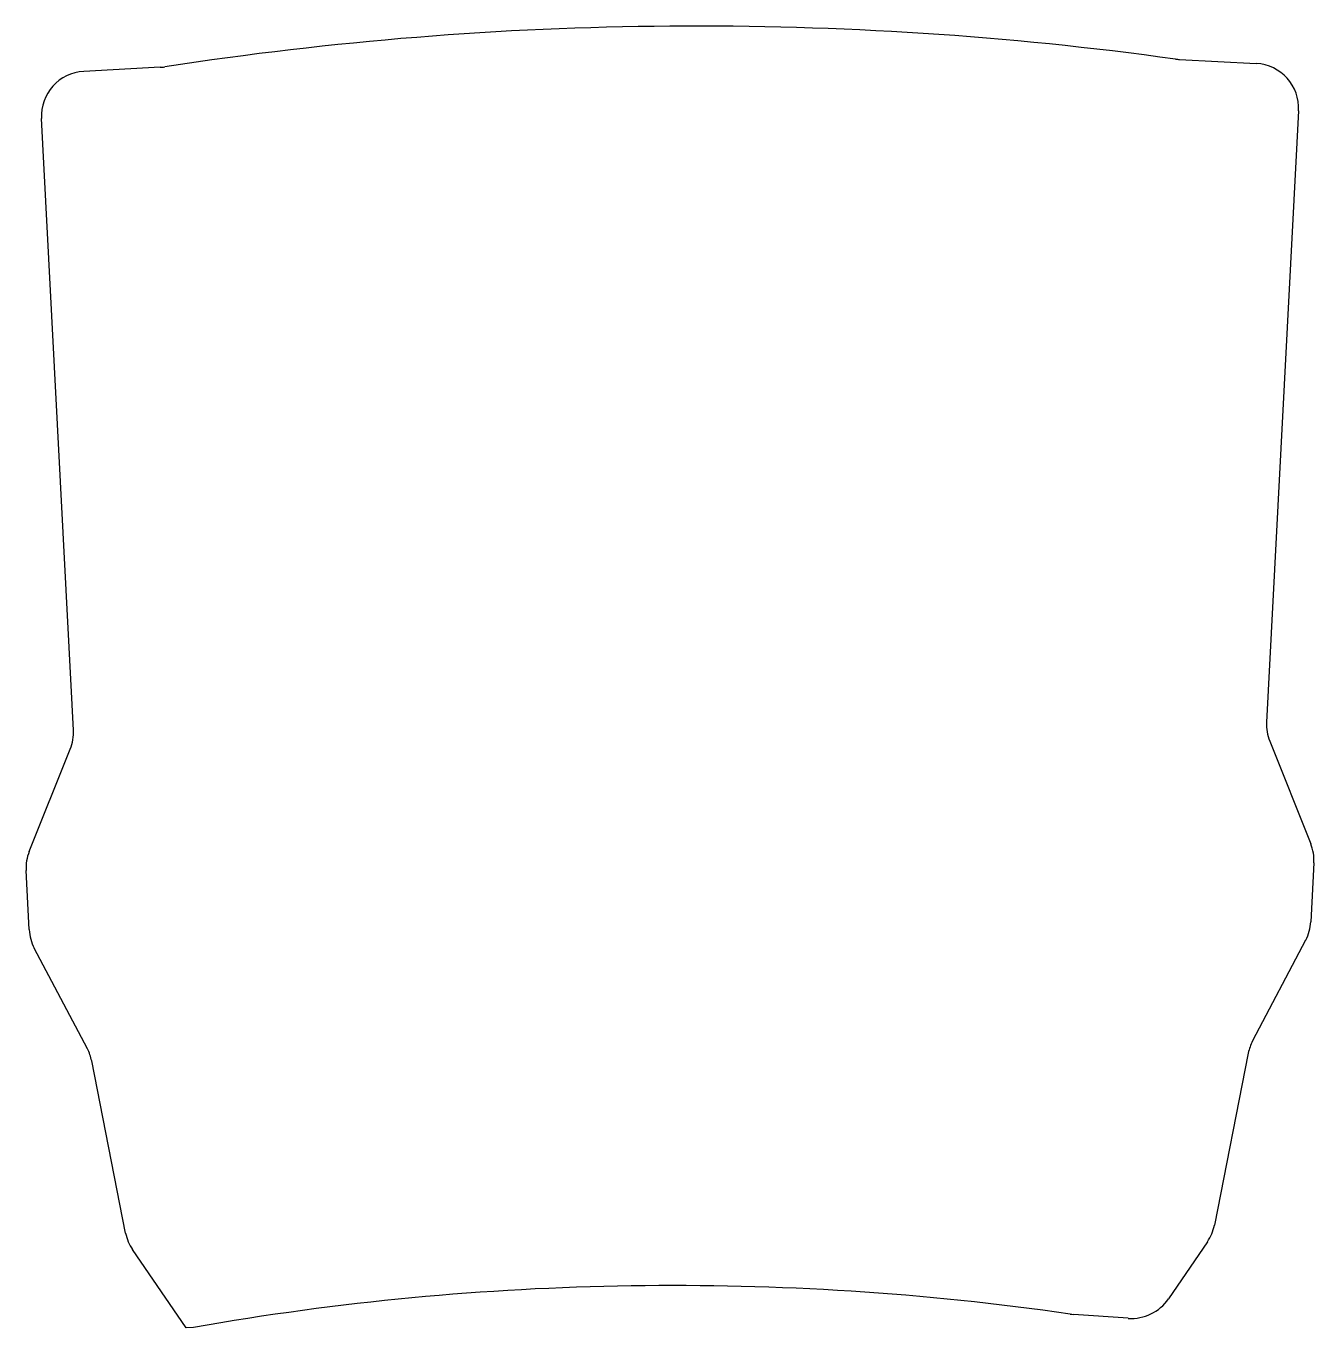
# Model space of a CAD drawing. Header units: millimetres. Extents: x 24 to 196, y -227 to -53.
import ezdxf

# ---------------------------------------------------------------- set-up
doc = ezdxf.new("R2010")
doc.units = ezdxf.units.MM

msp = doc.modelspace()

# ---------------------------------------------------------------- linework, layer by layer
at = {"linetype": 'CONTINUOUS'}
for p, q in [((41.92, -58.63), (31.71, -59.17)), ((178.12, -57.58), (188.37, -58.12)), ((30.32, -147.19), (26.04, -65.47)), ((194.05, -64.43), (189.77, -146.14)), ((190.19, -148.69), (195.67, -162.38)), ((24.41, -163.43), (29.9, -149.73)), ((196.09, -164.93), (195.68, -172.8)), ((24.41, -173.85), (23.99, -165.98)), ((194.99, -175.29), (187.9, -188.73)), ((32.18, -189.77), (25.09, -176.34)), ((187.32, -190.37), (182.79, -213.35)), ((37.29, -214.4), (32.76, -191.41)), ((181.86, -215.58), (176.65, -223.2)), ((45.38, -227.09), (38.23, -216.62)), ((171.28, -225.8), (163.96, -225.29)), ((46.37, -227.02), (45.38, -227.09))]:
    msp.add_line(p, q, dxfattribs=at)
for centre, radius, start, end in [((113.6, -518.86), 465.74, 82.1011, 98.7786), ((41.61, -52.64), 6, 273, 278.7786), ((178.43, -51.59), 6, 262.1011, 267), ((188.06, -64.11), 6, 357, 87), ((32.03, -65.16), 6, 93, 183), ((24.33, -147.5), 6, 338.1846, 3), ((195.76, -146.46), 6, 177, 201.8154), ((29.98, -165.66), 6, 158.1846, 183), ((190.1, -164.61), 6, 357, 21.8154), ((30.4, -173.54), 6, 183, 207.8154), ((189.69, -172.49), 6, 332.1846, 357), ((193.21, -191.53), 6, 152.1846, 168.8446), ((26.87, -192.57), 6, 11.1554, 27.8154), ((176.9, -212.19), 6, 325.6546, 348.8446), ((43.18, -213.24), 6, 191.1554, 214.3454), ((110.49, -591.91), 370.49, 81.7719, 99.9664), ((171.7, -219.82), 6, 266, 325.6546), ((164.38, -219.3), 6, 261.7719, 266)]:
    msp.add_arc(centre, radius, start, end, dxfattribs=at)

doc.saveas('drawing.dxf')
